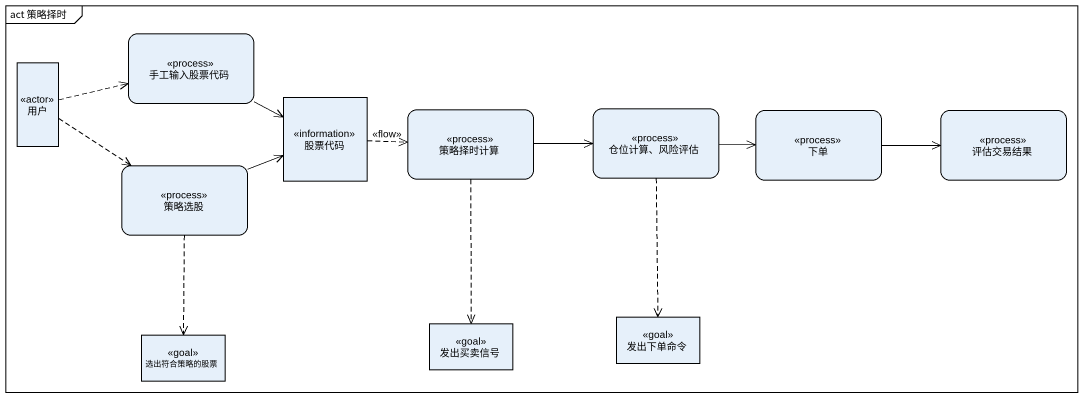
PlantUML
@startuml
mainframe act 策略择时
hide empty description
state 手工输入股票代码 <<process>>
state 用户 <<actor>>
state 股票代码 <<information>>
state 策略择时计算 <<process>>
state "仓位计算、风险评估" as 仓位计算_风险评估 <<process>>
state 下单 <<process>>
state 评估交易结果 <<process>>
state 策略选股 <<process>>
state 选出符合策略的股票 <<goal>>
state 发出买卖信号 <<goal>>
state 发出下单命令 <<goal>>
手工输入股票代码 -right-> 股票代码
用户 -right[dashed]-> 手工输入股票代码
用户 -[dashed]-> 策略选股
股票代码 -right[dashed]-> 策略择时计算 : <<flow>>
策略择时计算 -right-> 仓位计算_风险评估
策略择时计算 -[dashed]-> 发出买卖信号
仓位计算_风险评估 -right-> 下单
仓位计算_风险评估 -[dashed]-> 发出下单命令
下单 -right-> 评估交易结果
策略选股 -right-> 股票代码
策略选股 -[dashed]-> 选出符合策略的股票
@enduml
